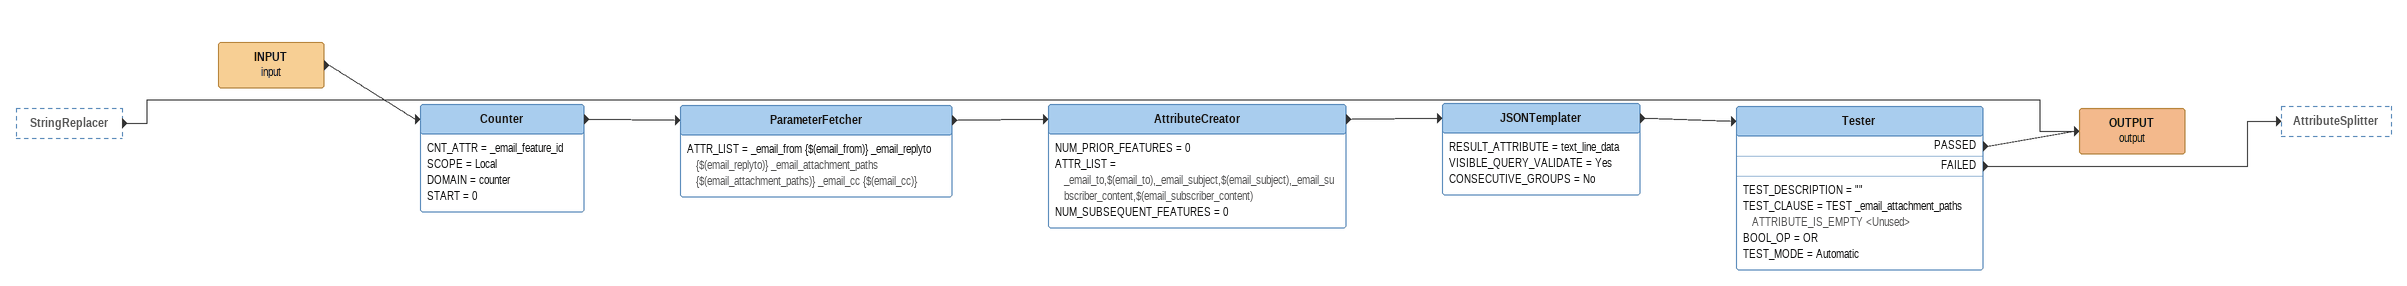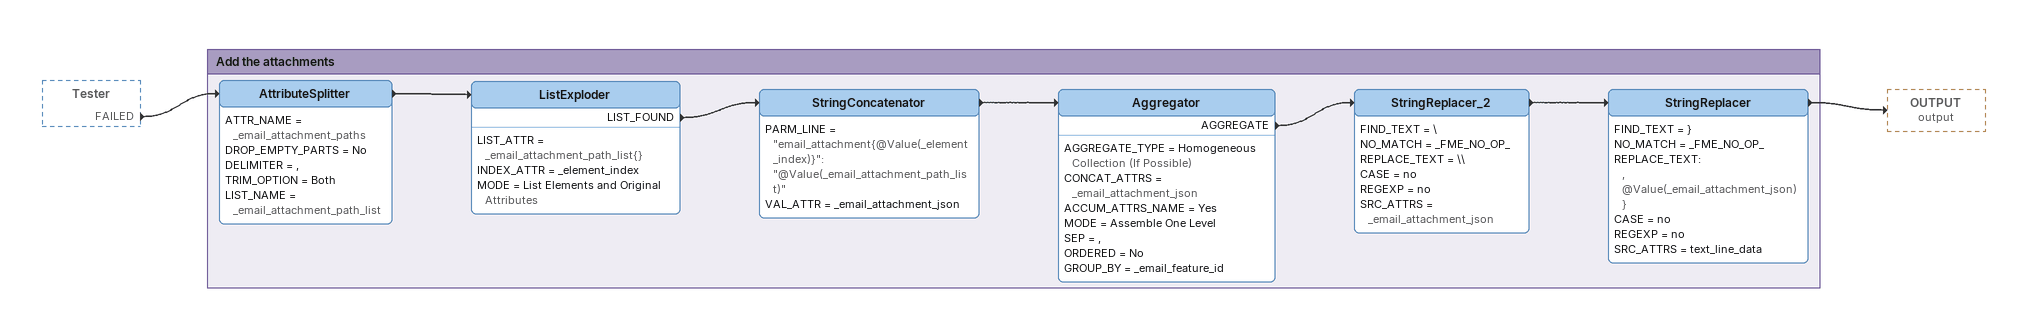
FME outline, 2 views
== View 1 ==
StringReplacer [outside]
    -> OUTPUT (output)
INPUT (input)
    -> Counter
Counter
    CNT_ATTR = _email_feature_id
    SCOPE = Local
    DOMAIN = counter
    START = 0
    -> ParameterFetcher
ParameterFetcher
    ATTR_LIST = _email_from {$(email_from)} _email_replyto {$(email_replyto)} _email_attachment_paths {$(email_attachment_paths)} _email_cc {$(email_cc)}
    -> AttributeCreator
AttributeCreator
    NUM_PRIOR_FEATURES = 0
    ATTR_LIST = _email_to,$(email_to),_email_subject,$(email_subject),_email_subscriber_content,$(email_subscriber_content)
    NUM_SUBSEQUENT_FEATURES = 0
    -> JSONTemplater
JSONTemplater
    RESULT_ATTRIBUTE = text_line_data
    VISIBLE_QUERY_VALIDATE = Yes
    CONSECUTIVE_GROUPS = No
    -> Tester
Tester
    TEST_DESCRIPTION = ""
    TEST_CLAUSE = TEST _email_attachment_paths ATTRIBUTE_IS_EMPTY <Unused>
    BOOL_OP = OR
    TEST_MODE = Automatic
    PASSED -> OUTPUT (output)
    FAILED -> AttributeSplitter
OUTPUT (output)

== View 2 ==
Tester [outside]
    FAILED -> AttributeSplitter

Bookmark: Add the attachments
AttributeSplitter
    ATTR_NAME = _email_attachment_paths
    DROP_EMPTY_PARTS = No
    DELIMITER = ,
    TRIM_OPTION = Both
    LIST_NAME = _email_attachment_path_list
    -> ListExploder
ListExploder
    LIST_ATTR = _email_attachment_path_list{}
    INDEX_ATTR = _element_index
    MODE = List Elements and Original Attributes
    LIST_FOUND -> StringConcatenator
StringConcatenator
    PARM_LINE = "email_attachment{@Value(_element_index)}": "@Value(_email_attachment_path_list)"
    VAL_ATTR = _email_attachment_json
    -> Aggregator
Aggregator
    AGGREGATE_TYPE = Homogeneous Collection (If Possible)
    CONCAT_ATTRS = _email_attachment_json
    ACCUM_ATTRS_NAME = Yes
    MODE = Assemble One Level
    SEP = ,
    ORDERED = No
    GROUP_BY = _email_feature_id
    AGGREGATE -> StringReplacer_2
StringReplacer_2
    FIND_TEXT = \
    NO_MATCH = _FME_NO_OP_
    REPLACE_TEXT = \\
    CASE = no
    REGEXP = no
    SRC_ATTRS = _email_attachment_json
    -> StringReplacer
StringReplacer
    FIND_TEXT = }
    NO_MATCH = _FME_NO_OP_
    REPLACE_TEXT:
      ,
      @Value(_email_attachment_json)
      }
    CASE = no
    REGEXP = no
    SRC_ATTRS = text_line_data
    -> OUTPUT (output)
